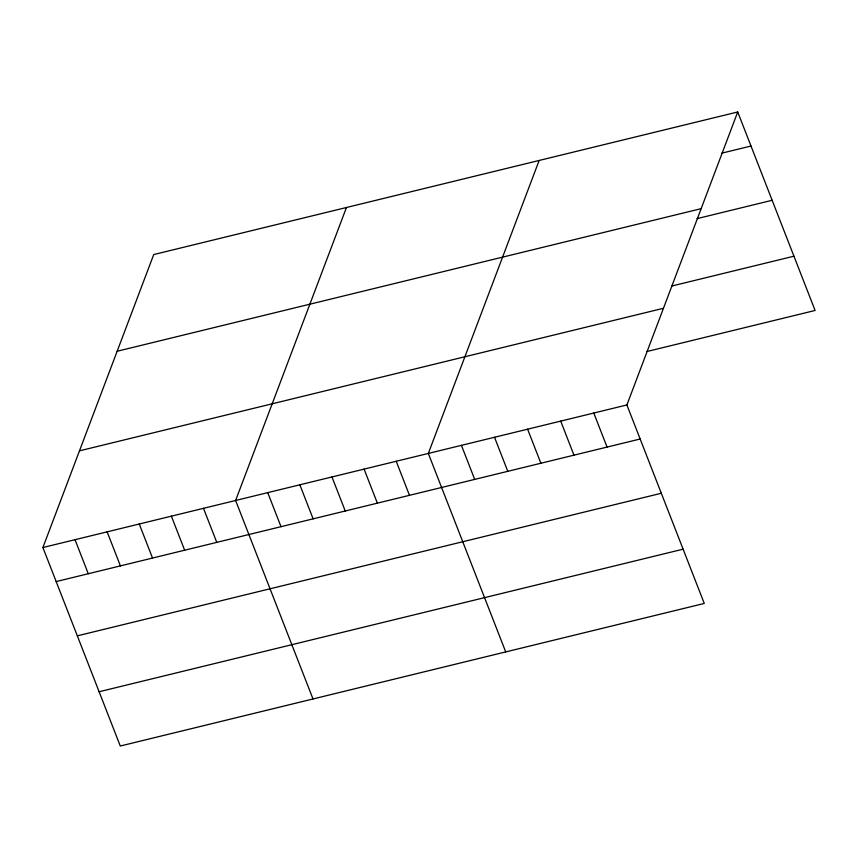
<?xml version="1.0" encoding="UTF-8"?>
<svg xmlns="http://www.w3.org/2000/svg" width="858" height="858" viewBox="0 0 858 858"><rect width="100%" height="100%" fill="white"/><g stroke="black" fill="none" stroke-linecap="round" stroke-linejoin="round"><path stroke-width="1.29" d="M737.719 111.98L626.887 404.955L704.268 603.442L120.281 746.02L42.9 547.533L153.732 254.558L737.719 111.98L815.1 310.467L647.093 351.48M346.45 207.507L235.618 500.482L312.998 698.97M539.156 160.457L428.324 453.432L505.716 651.919M721.717 153.174L750.986 146.032M117.16 351.244L701.136 208.666M697.05 218.629L772.146 200.289M671.76 286.036L793.94 256.199M79.472 450.847L663.459 308.279M42.9 547.533L626.887 404.955M56.178 581.574L640.154 439.006M77.327 635.842L661.314 493.264M99.131 691.752L683.107 549.174M593.79 413.041L607.067 447.082M560.703 421.117L573.97 455.158M527.606 429.193L540.883 463.245M494.519 437.28L507.786 471.321M461.422 445.356L474.699 479.397M396.214 461.272L409.481 495.323M364.092 469.122L377.37 503.163M331.971 476.962L345.248 511.003M299.85 484.802L313.127 518.843M267.739 492.642L281.006 526.683M203.496 508.322L216.774 542.374M171.375 516.162L184.652 550.214M139.253 524.013L152.531 558.054M107.143 531.853L120.41 565.894M75.021 539.693L88.288 573.734"/></g></svg>
